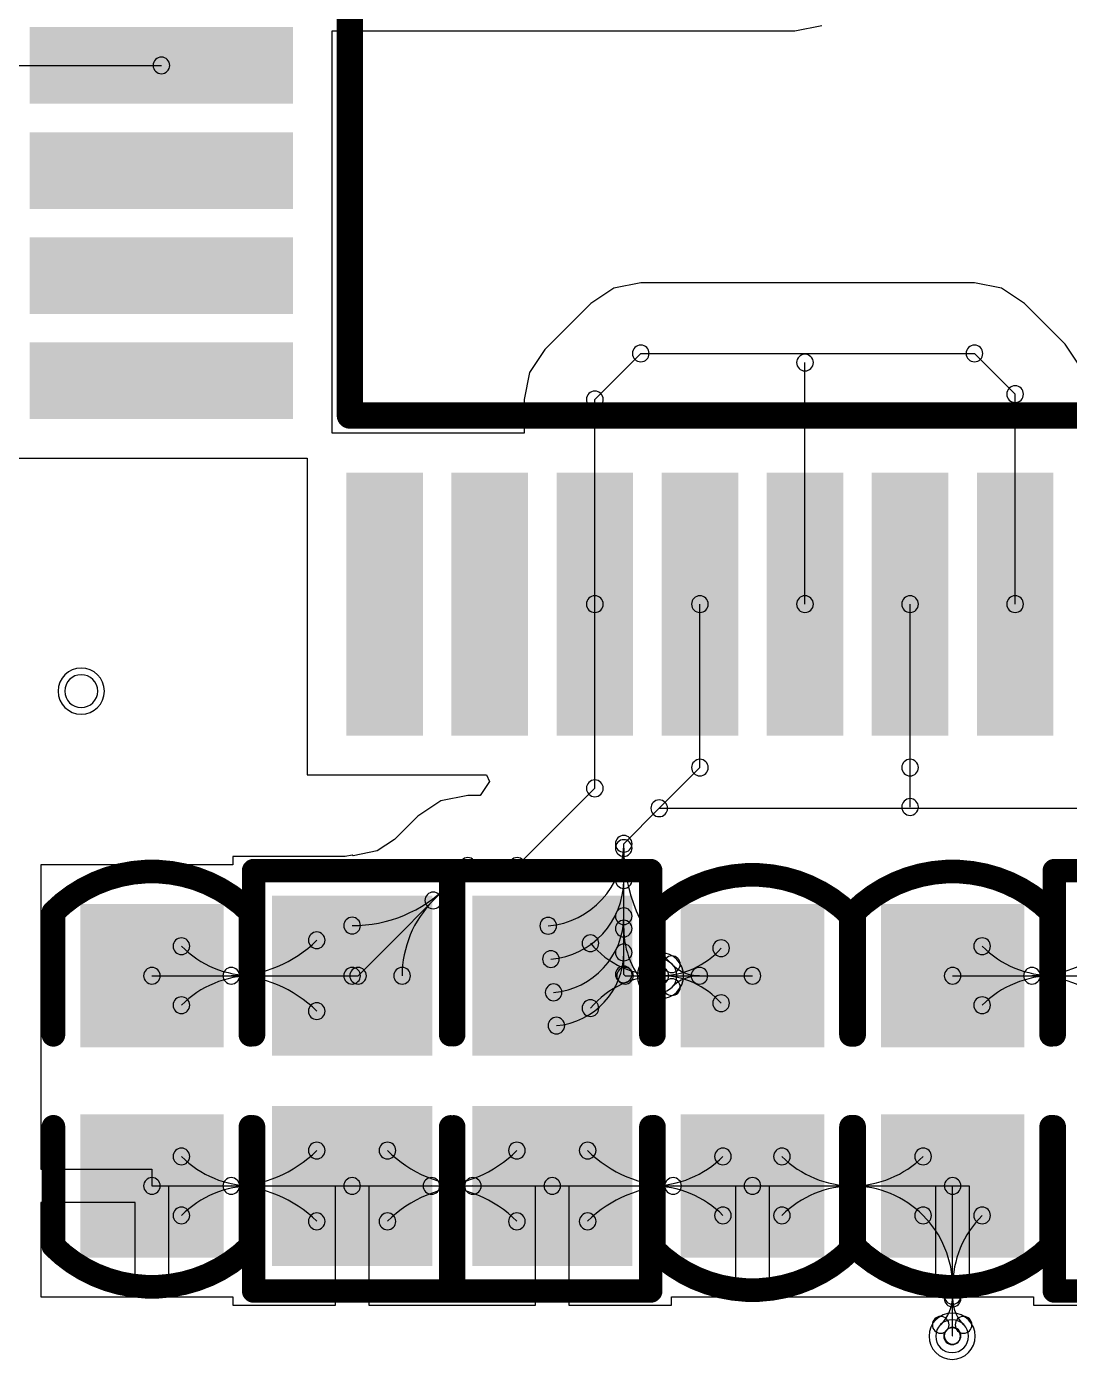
# Model space of a CAD drawing. Header units: inches. Extents: x 32166 to 66782, y 2386 to 7162.
# Drawn here: x 33472.3 to 33535.8, y 3342.9 to 3424 of the extents above; entities that cross this region are included whole.
import ezdxf

# ---------------------------------------------------------------- set-up
doc = ezdxf.new("R2010")
doc.units = ezdxf.units.IN
doc.header["$LTSCALE"] = 0.64311
doc.header["$MEASUREMENT"] = 0
for name, color, linetype in [('BOTTOMLAYER', 5, 'CONTINUOUS'), ('BOTTOMOVERLAY', 54, 'CONTINUOUS'), ('BOTTOMPASTE', 16, 'CONTINUOUS'), ('BOTTOMSOLDER', 6, 'CONTINUOUS'), ('MULTILAYER', 9, 'CONTINUOUS')]:
    doc.layers.add(name, color=color, linetype=linetype)

msp = doc.modelspace()

# ---------------------------------------------------------------- linework, layer by layer
at = {"layer": 'BOTTOMLAYER'}
for p, q in [((33490.871, 3423.362), (33490.871, 3423.783)), ((33490.871, 3423.783), (33519.047, 3423.783)), ((33519.047, 3423.783), (33520.692, 3424.11)), ((33490.871, 3416.962), (33490.871, 3423.362)), ((33468.727, 3421.682), (33480.471, 3421.682)), ((33490.871, 3410.562), (33490.871, 3416.962)), ((33490.871, 3404.162), (33490.871, 3410.562)), ((33508.026, 3408.117), (33506.631, 3407.185)), ((33509.671, 3408.444), (33508.026, 3408.117)), ((33529.991, 3408.444), (33509.671, 3408.444)), ((33531.636, 3408.117), (33529.991, 3408.444)), ((33533.03, 3407.185), (33531.636, 3408.117)), ((33506.631, 3407.185), (33503.831, 3404.385)), ((33535.51, 3404.705), (33533.03, 3407.185)), ((33490.871, 3399.282), (33490.871, 3404.162)), ((33503.831, 3404.385), (33502.899, 3402.991)), ((33506.871, 3401.346), (33509.671, 3404.146)), ((33509.671, 3404.146), (33529.991, 3404.146)), ((33529.991, 3404.146), (33532.471, 3401.666)), ((33536.442, 3403.311), (33535.51, 3404.705)), ((33519.671, 3388.882), (33519.671, 3403.586)), ((33502.899, 3402.991), (33502.572, 3401.346)), ((33532.471, 3388.882), (33532.471, 3401.666)), ((33502.572, 3401.346), (33502.572, 3399.282)), ((33506.871, 3388.882), (33506.871, 3401.346)), ((33502.572, 3399.282), (33490.871, 3399.282)), ((33470.289, 3397.762), (33489.351, 3397.762)), ((33489.351, 3397.762), (33489.351, 3378.482)), ((33506.871, 3377.666), (33506.871, 3388.882)), ((33513.271, 3378.929), (33513.271, 3388.882)), ((33526.071, 3378.929), (33526.071, 3388.882)), ((33526.071, 3376.529), (33526.071, 3388.882)), ((33510.791, 3376.449), (33513.271, 3378.929)), ((33489.351, 3378.482), (33500.28, 3378.482)), ((33500.446, 3378.081), (33499.882, 3377.236)), ((33500.28, 3378.482), (33500.446, 3378.081)), ((33499.131, 3377.236), (33497.486, 3376.909)), ((33499.882, 3377.236), (33499.131, 3377.236)), ((33502.143, 3372.938), (33506.871, 3377.666)), ((33497.486, 3376.909), (33496.092, 3375.977)), ((33508.631, 3374.289), (33510.791, 3376.449)), ((33510.791, 3376.449), (33536.694, 3376.449)), ((33496.092, 3375.977), (33494.667, 3374.553)), ((33494.667, 3374.553), (33493.617, 3373.851)), ((33508.631, 3366.338), (33508.631, 3374.289)), ((33491.672, 3373.522), (33484.823, 3373.522)), ((33484.823, 3373.522), (33484.823, 3373.014)), ((33492.087, 3373.604), (33491.672, 3373.522)), ((33492.144, 3373.558), (33492.087, 3373.604)), ((33492.087, 3373.604), (33492.087, 3373.604)), ((33493.617, 3373.851), (33492.144, 3373.558)), ((33484.823, 3373.014), (33473.139, 3373.014)), ((33473.139, 3373.014), (33473.139, 3359.502)), ((33492.451, 3366.258), (33499.131, 3372.938)), ((33499.131, 3372.938), (33502.143, 3372.938)), ((33479.895, 3366.258), (33492.087, 3366.258)), ((33492.087, 3366.258), (33492.451, 3366.258)), ((33508.631, 3366.338), (33508.711, 3366.258)), ((33508.711, 3366.258), (33510.867, 3366.258)), ((33510.867, 3366.258), (33516.471, 3366.258)), ((33528.663, 3366.258), (33540.855, 3366.258)), ((33473.139, 3359.502), (33473.139, 3354.474)), ((33473.139, 3354.474), (33479.897, 3354.474)), ((33479.897, 3354.474), (33479.897, 3353.46)), ((33479.895, 3353.458), (33492.087, 3353.458)), ((33479.897, 3353.46), (33480.911, 3353.46)), ((33480.911, 3353.46), (33480.911, 3346.702)), ((33491.071, 3346.194), (33491.071, 3353.46)), ((33491.071, 3353.46), (33493.103, 3353.46)), ((33492.087, 3353.458), (33504.279, 3353.458)), ((33493.103, 3353.46), (33493.103, 3346.194)), ((33503.263, 3346.194), (33503.263, 3353.46)), ((33503.263, 3353.46), (33505.295, 3353.46)), ((33504.279, 3353.458), (33516.471, 3353.458)), ((33505.295, 3353.46), (33505.295, 3346.194)), ((33515.455, 3346.702), (33515.455, 3353.46)), ((33515.455, 3353.46), (33517.487, 3353.46)), ((33516.471, 3353.458), (33528.663, 3353.458)), ((33517.487, 3353.46), (33517.487, 3346.702)), ((33527.647, 3346.702), (33527.647, 3353.46)), ((33527.647, 3353.46), (33529.679, 3353.46)), ((33528.663, 3344.338), (33528.663, 3353.458)), ((33529.679, 3353.46), (33529.679, 3346.702)), ((33478.879, 3352.442), (33473.139, 3352.442)), ((33473.139, 3352.442), (33473.139, 3346.702)), ((33478.879, 3346.702), (33478.879, 3352.442)), ((33473.139, 3346.702), (33478.879, 3346.702)), ((33480.911, 3346.702), (33484.823, 3346.702)), ((33484.823, 3346.702), (33484.823, 3346.194)), ((33511.543, 3346.194), (33511.543, 3346.702)), ((33511.543, 3346.702), (33515.455, 3346.702)), ((33517.487, 3346.702), (33527.647, 3346.702)), ((33529.679, 3346.702), (33533.591, 3346.702)), ((33533.591, 3346.702), (33533.591, 3346.194)), ((33484.823, 3346.194), (33491.071, 3346.194)), ((33493.103, 3346.194), (33503.263, 3346.194)), ((33505.295, 3346.194), (33511.543, 3346.194)), ((33533.591, 3346.194), (33540.44, 3346.194)), ((33528.631, 3344.306), (33528.663, 3344.338))]:
    msp.add_line(p, q, dxfattribs=at)
for centre, radius, start, end in [((33480.471, 3421.682), 0.508, 0, 180), ((33480.471, 3421.682), 0.508, 180, 0), ((33509.671, 3404.146), 0.508, 0, 180), ((33509.671, 3404.146), 0.508, 0, 180), ((33509.671, 3404.146), 0.508, 180, 0), ((33509.671, 3404.146), 0.508, 180, 0), ((33519.671, 3403.586), 0.508, 0, 180), ((33529.991, 3404.146), 0.508, 0, 180), ((33529.991, 3404.146), 0.508, 0, 180), ((33529.991, 3404.146), 0.508, 180, 0), ((33529.991, 3404.146), 0.508, 180, 0), ((33519.671, 3403.586), 0.508, 180, 0), ((33506.871, 3401.346), 0.508, 0, 180), ((33506.871, 3401.346), 0.508, 0, 180), ((33532.471, 3401.666), 0.508, 0, 180), ((33532.471, 3401.666), 0.508, 0, 180), ((33532.471, 3401.666), 0.508, 180, 0), ((33532.471, 3401.666), 0.508, 180, 0), ((33506.871, 3401.346), 0.508, 180, 0), ((33506.871, 3401.346), 0.508, 180, 0), ((33506.871, 3388.882), 0.508, 0, 180), ((33506.871, 3388.882), 0.508, 0, 180), ((33513.271, 3388.882), 0.508, 0, 180), ((33519.671, 3388.882), 0.508, 0, 180), ((33526.071, 3388.882), 0.508, 0, 180), ((33526.071, 3388.882), 0.508, 0, 180), ((33532.471, 3388.882), 0.508, 0, 180), ((33506.871, 3388.882), 0.508, 180, 0), ((33506.871, 3388.882), 0.508, 180, 0), ((33513.271, 3388.882), 0.508, 180, 0), ((33519.671, 3388.882), 0.508, 180, 0), ((33526.071, 3388.882), 0.508, 180, 0), ((33526.071, 3388.882), 0.508, 180, 0), ((33532.471, 3388.882), 0.508, 180, 0), ((33475.591, 3383.586), 1, 0, 180), ((33475.591, 3383.586), 1, 180, 0), ((33513.271, 3378.929), 0.508, 0, 180), ((33513.271, 3378.929), 0.508, 0, 180), ((33513.271, 3378.929), 0.508, 180, 0), ((33513.271, 3378.929), 0.508, 180, 0), ((33526.071, 3378.929), 0.508, 0, 180), ((33526.071, 3378.929), 0.508, 180, 0), ((33506.871, 3377.666), 0.508, 0, 180), ((33506.871, 3377.666), 0.508, 0, 180), ((33506.871, 3377.666), 0.508, 180, 0), ((33506.871, 3377.666), 0.508, 180, 0), ((33510.791, 3376.449), 0.508, 0, 180), ((33510.791, 3376.449), 0.508, 0, 180), ((33510.791, 3376.449), 0.508, 0, 180), ((33510.791, 3376.449), 0.508, 180, 0), ((33510.791, 3376.449), 0.508, 180, 0), ((33510.791, 3376.449), 0.508, 180, 0), ((33526.071, 3376.529), 0.508, 0, 180), ((33526.071, 3376.529), 0.508, 180, 0), ((33508.631, 3374.289), 0.508, 0, 180), ((33508.631, 3374.289), 0.508, 0, 180), ((33508.631, 3374.289), 0.508, 0, 180), ((33503.621, 3374.289), 5.01, 274.68608, 0.00008), ((33508.631, 3374.032), 0.508, 0, 180), ((33508.631, 3374.289), 0.508, 180, 0), ((33508.631, 3374.289), 0.508, 180, 0), ((33508.631, 3374.289), 0.508, 180, 0), ((33508.631, 3374.032), 0.508, 180, 0), ((33518.641, 3374.032), 10.01, 180.00009, 225.00009), ((33499.131, 3372.938), 0.508, 0, 180), ((33499.131, 3372.938), 0.508, 0, 180), ((33502.143, 3372.938), 0.508, 0, 180), ((33502.143, 3372.938), 0.508, 0, 180), ((33499.131, 3372.938), 0.508, 180, 0), ((33499.131, 3372.938), 0.508, 180, 0), ((33502.143, 3372.938), 0.508, 180, 0), ((33502.143, 3372.938), 0.508, 180, 0), ((33508.631, 3372.084), 0.508, 0, 180), ((33492.087, 3377.544), 8.238, 269.99989, 314.99989), ((33497.912, 3371.719), 0.508, 0, 180), ((33497.912, 3371.719), 0.508, 180, 0), ((33503.801, 3372.084), 4.83, 274.68609, 0.00009), ((33508.631, 3372.084), 0.508, 180, 0), ((33501.613, 3366.258), 6.479, 134.99986, 179.99986), ((33497.032, 3370.839), 0.508, 0, 180), ((33497.032, 3370.839), 0.508, 180, 0), ((33503.982, 3369.878), 4.649, 274.68597, 359.99997), ((33508.631, 3369.878), 0.508, 0, 180), ((33508.631, 3369.878), 0.508, 180, 0), ((33492.087, 3369.306), 0.508, 0, 180), ((33492.087, 3369.306), 0.508, 180, 0), ((33504.03, 3369.295), 0.508, 0, 180), ((33504.03, 3369.295), 0.508, 180, 0), ((33508.631, 3369.126), 0.508, 0, 180), ((33508.631, 3369.126), 0.508, 180, 0), ((33513.735, 3369.126), 5.104, 180.00002, 225.00002), ((33481.691, 3368.054), 0.508, 0, 180), ((33484.728, 3373.616), 7.359, 270, 315), ((33489.932, 3368.413), 0.508, 0, 180), ((33489.932, 3368.413), 0.508, 180, 0), ((33506.602, 3368.231), 0.508, 0, 180), ((33506.602, 3368.231), 0.508, 180, 0), ((33510.867, 3371.853), 5.595, 220.34201, 270.00001), ((33514.561, 3367.932), 0.508, 0, 180), ((33530.459, 3368.054), 0.508, 0, 180), ((33533.496, 3373.616), 7.359, 270, 315), ((33481.691, 3368.054), 0.508, 180, 0), ((33486.027, 3372.39), 6.132, 225.00014, 270.00014), ((33504.196, 3367.27), 0.508, 0, 180), ((33504.163, 3367.673), 4.468, 274.68597, 359.99997), ((33508.631, 3367.673), 0.508, 0, 180), ((33508.631, 3367.673), 0.508, 180, 0), ((33510.867, 3371.169), 4.911, 269.99987, 318.76687), ((33511.563, 3366.953), 0.508, 0, 180), ((33511.563, 3366.953), 0.508, 0, 180), ((33514.561, 3367.932), 0.508, 180, 0), ((33530.459, 3368.054), 0.508, 180, 0), ((33534.795, 3372.39), 6.132, 225.00014, 270.00014), ((33479.895, 3366.258), 0.508, 0, 180), ((33484.728, 3366.258), 0.508, 0, 180), ((33484.728, 3366.258), 0.508, 0, 180), ((33486.027, 3366.258), 0.508, 0, 180), ((33486.027, 3366.258), 0.508, 0, 180), ((33492.087, 3366.258), 0.508, 0, 180), ((33492.087, 3366.258), 0.508, 0, 180), ((33492.451, 3366.258), 0.508, 0, 180), ((33492.451, 3366.258), 0.508, 0, 180), ((33495.135, 3366.258), 0.508, 0, 180), ((33504.196, 3367.27), 0.508, 180, 0), ((33508.631, 3366.338), 0.508, 0, 180), ((33508.631, 3366.338), 0.508, 0, 180), ((33508.711, 3366.258), 0.508, 0, 180), ((33508.711, 3366.258), 0.508, 0, 180), ((33510.867, 3366.258), 1, 0, 180), ((33510.867, 3366.258), 0.508, 0, 180), ((33510.867, 3366.258), 0.508, 0, 180), ((33510.867, 3366.258), 0.508, 0, 180), ((33510.867, 3366.258), 0.508, 0, 180), ((33510.867, 3366.258), 0.508, 0, 180), ((33510.867, 3366.258), 0.508, 0, 180), ((33511.563, 3366.953), 0.508, 180, 0), ((33511.563, 3366.953), 0.508, 180, 0), ((33513.243, 3368.633), 2.376, 224.99963, 269.99963), ((33513.243, 3366.258), 0.508, 0, 180), ((33513.243, 3366.258), 0.508, 0, 180), ((33516.471, 3366.258), 0.508, 0, 180), ((33528.663, 3366.258), 0.508, 0, 180), ((33533.496, 3366.258), 0.508, 0, 180), ((33533.496, 3366.258), 0.508, 0, 180), ((33534.795, 3366.258), 0.508, 0, 180), ((33534.795, 3366.258), 0.508, 0, 180), ((33479.895, 3366.258), 0.508, 180, 0), ((33486.027, 3360.126), 6.132, 89.99986, 134.99986), ((33484.728, 3366.258), 0.508, 180, 0), ((33484.728, 3366.258), 0.508, 180, 0), ((33484.728, 3358.899), 7.359, 45, 90), ((33486.027, 3366.258), 0.508, 180, 0), ((33486.027, 3366.258), 0.508, 180, 0), ((33492.087, 3366.258), 0.508, 180, 0), ((33492.087, 3366.258), 0.508, 180, 0), ((33492.451, 3366.258), 0.508, 180, 0), ((33492.451, 3366.258), 0.508, 180, 0), ((33495.135, 3366.258), 0.508, 180, 0), ((33510.867, 3360.663), 5.595, 89.99999, 139.65799), ((33508.631, 3366.338), 0.508, 180, 0), ((33508.631, 3366.338), 0.508, 180, 0), ((33508.711, 3366.258), 0.508, 180, 0), ((33508.711, 3366.258), 0.508, 180, 0), ((33510.126, 3365.517), 0.508, 0, 180), ((33510.867, 3366.258), 1, 180, 0), ((33510.867, 3366.258), 0.508, 180, 0), ((33510.867, 3366.258), 0.508, 180, 0), ((33510.867, 3366.258), 0.508, 180, 0), ((33510.867, 3366.258), 0.508, 180, 0), ((33510.867, 3366.258), 0.508, 180, 0), ((33510.867, 3366.258), 0.508, 180, 0), ((33510.867, 3361.346), 4.911, 41.23313, 90.00013), ((33511.563, 3365.562), 0.508, 0, 180), ((33513.243, 3363.882), 2.376, 90.00037, 135.00037), ((33513.243, 3366.258), 0.508, 180, 0), ((33513.243, 3366.258), 0.508, 180, 0), ((33516.471, 3366.258), 0.508, 180, 0), ((33528.663, 3366.258), 0.508, 180, 0), ((33534.795, 3360.126), 6.132, 89.99986, 134.99986), ((33533.496, 3366.258), 0.508, 180, 0), ((33533.496, 3366.258), 0.508, 180, 0), ((33533.496, 3358.899), 7.359, 45, 90), ((33534.795, 3366.258), 0.508, 180, 0), ((33534.795, 3366.258), 0.508, 180, 0), ((33504.362, 3365.245), 0.508, 0, 180), ((33504.362, 3365.245), 0.508, 180, 0), ((33510.126, 3365.517), 0.508, 180, 0), ((33511.563, 3365.562), 0.508, 180, 0), ((33514.561, 3364.583), 0.508, 0, 180), ((33481.691, 3364.462), 0.508, 0, 180), ((33481.691, 3364.462), 0.508, 180, 0), ((33489.932, 3364.102), 0.508, 0, 180), ((33506.602, 3364.285), 0.508, 0, 180), ((33506.602, 3364.285), 0.508, 180, 0), ((33514.561, 3364.583), 0.508, 180, 0), ((33530.459, 3364.462), 0.508, 0, 180), ((33530.459, 3364.462), 0.508, 180, 0), ((33489.932, 3364.102), 0.508, 180, 0), ((33504.528, 3363.22), 0.508, 0, 180), ((33504.528, 3363.22), 0.508, 180, 0), ((33489.932, 3355.613), 0.508, 0, 180), ((33494.242, 3355.613), 0.508, 0, 180), ((33502.124, 3355.613), 0.508, 0, 180), ((33506.434, 3355.613), 0.508, 0, 180), ((33481.691, 3355.254), 0.508, 0, 180), ((33481.691, 3355.254), 0.508, 180, 0), ((33486.027, 3359.59), 6.132, 225.00014, 270.00014), ((33484.728, 3360.816), 7.359, 270, 315), ((33489.932, 3355.613), 0.508, 180, 0), ((33494.242, 3355.613), 0.508, 180, 0), ((33499.445, 3360.816), 7.359, 225, 270), ((33496.92, 3360.816), 7.359, 270, 315), ((33502.124, 3355.613), 0.508, 180, 0), ((33506.434, 3355.613), 0.508, 180, 0), ((33511.637, 3360.816), 7.359, 225, 270), ((33510.339, 3359.59), 6.132, 269.99986, 314.99986), ((33514.675, 3355.254), 0.508, 0, 180), ((33514.675, 3355.254), 0.508, 180, 0), ((33518.267, 3355.254), 0.508, 0, 180), ((33518.267, 3355.254), 0.508, 180, 0), ((33522.603, 3359.59), 6.132, 225.00014, 270.00014), ((33522.531, 3359.59), 6.132, 269.99986, 314.99986), ((33526.867, 3355.254), 0.508, 0, 180), ((33526.867, 3355.254), 0.508, 180, 0), ((33479.895, 3353.458), 0.508, 0, 180), ((33484.728, 3353.458), 0.508, 0, 180), ((33484.728, 3353.458), 0.508, 0, 180), ((33486.027, 3353.458), 0.508, 0, 180), ((33486.027, 3353.458), 0.508, 0, 180), ((33492.087, 3353.458), 0.508, 0, 180), ((33492.087, 3353.458), 0.508, 0, 180), ((33496.92, 3353.458), 0.508, 0, 180), ((33496.92, 3353.458), 0.508, 0, 180), ((33499.445, 3353.458), 0.508, 0, 180), ((33499.445, 3353.458), 0.508, 0, 180), ((33504.279, 3353.458), 0.508, 0, 180), ((33504.279, 3353.458), 0.508, 0, 180), ((33510.339, 3353.458), 0.508, 0, 180), ((33510.339, 3353.458), 0.508, 0, 180), ((33511.637, 3353.458), 0.508, 0, 180), ((33511.637, 3353.458), 0.508, 0, 180), ((33516.471, 3353.458), 0.508, 0, 180), ((33516.471, 3353.458), 0.508, 0, 180), ((33522.531, 3353.458), 0.508, 0, 180), ((33522.531, 3353.458), 0.508, 0, 180), ((33522.603, 3353.458), 0.508, 0, 180), ((33522.603, 3353.458), 0.508, 0, 180), ((33528.663, 3353.458), 0.508, 0, 180), ((33528.663, 3353.458), 0.508, 0, 180), ((33479.895, 3353.458), 0.508, 180, 0), ((33486.027, 3347.326), 6.132, 89.99986, 134.99986), ((33484.728, 3353.458), 0.508, 180, 0), ((33484.728, 3353.458), 0.508, 180, 0), ((33484.728, 3346.099), 7.359, 45, 90), ((33486.027, 3353.458), 0.508, 180, 0), ((33486.027, 3353.458), 0.508, 180, 0), ((33492.087, 3353.458), 0.508, 180, 0), ((33492.087, 3353.458), 0.508, 180, 0), ((33499.445, 3346.099), 7.359, 90, 135), ((33496.92, 3353.458), 0.508, 180, 0), ((33496.92, 3353.458), 0.508, 180, 0), ((33496.92, 3346.099), 7.359, 45, 90), ((33499.445, 3353.458), 0.508, 180, 0), ((33499.445, 3353.458), 0.508, 180, 0), ((33504.279, 3353.458), 0.508, 180, 0), ((33504.279, 3353.458), 0.508, 180, 0), ((33511.637, 3346.099), 7.359, 90, 135), ((33510.339, 3353.458), 0.508, 180, 0), ((33510.339, 3353.458), 0.508, 180, 0), ((33510.339, 3347.326), 6.132, 45.00014, 90.00014), ((33511.637, 3353.458), 0.508, 180, 0), ((33511.637, 3353.458), 0.508, 180, 0), ((33516.471, 3353.458), 0.508, 180, 0), ((33516.471, 3353.458), 0.508, 180, 0), ((33522.603, 3347.326), 6.132, 89.99986, 134.99986), ((33522.531, 3353.458), 0.508, 180, 0), ((33522.531, 3353.458), 0.508, 180, 0), ((33522.603, 3353.458), 0.508, 180, 0), ((33522.603, 3353.458), 0.508, 180, 0), ((33522.531, 3347.326), 6.132, 45.00014, 90.00014), ((33528.663, 3353.458), 0.508, 180, 0), ((33528.663, 3353.458), 0.508, 180, 0), ((33481.691, 3351.662), 0.508, 0, 180), ((33514.675, 3351.662), 0.508, 0, 180), ((33518.267, 3351.662), 0.508, 0, 180), ((33526.867, 3351.662), 0.508, 0, 180), ((33526.867, 3351.662), 0.508, 0, 180), ((33530.459, 3351.662), 0.508, 0, 180), ((33481.691, 3351.662), 0.508, 180, 0), ((33489.932, 3351.302), 0.508, 0, 180), ((33489.932, 3351.302), 0.508, 180, 0), ((33494.242, 3351.302), 0.508, 0, 180), ((33494.242, 3351.302), 0.508, 180, 0), ((33502.124, 3351.302), 0.508, 0, 180), ((33502.124, 3351.302), 0.508, 180, 0), ((33506.434, 3351.302), 0.508, 0, 180), ((33506.434, 3351.302), 0.508, 180, 0), ((33514.675, 3351.662), 0.508, 180, 0), ((33518.267, 3351.662), 0.508, 180, 0), ((33526.867, 3351.662), 0.508, 180, 0), ((33526.867, 3351.662), 0.508, 180, 0), ((33522.531, 3347.326), 6.132, 359.99986, 44.99986), ((33534.795, 3347.326), 6.132, 135.00014, 180.00014), ((33530.459, 3351.662), 0.508, 180, 0), ((33528.663, 3347.326), 0.508, 0, 180), ((33528.663, 3347.326), 0.508, 0, 180), ((33528.663, 3347.326), 0.508, 180, 0), ((33528.663, 3347.326), 0.508, 180, 0), ((33528.663, 3346.758), 0.508, 0, 180), ((33526.178, 3346.758), 2.485, 314.99965, 359.99965), ((33528.663, 3346.604), 0.508, 0, 180), ((33528.663, 3346.758), 0.508, 180, 0), ((33528.663, 3346.604), 0.508, 180, 0), ((33530.929, 3346.604), 2.266, 180.00039, 225.00039), ((33527.935, 3345.001), 0.508, 0, 180), ((33529.327, 3345.001), 0.508, 0, 180), ((33527.935, 3345.001), 0.508, 180, 0), ((33528.631, 3344.306), 1, 0, 180), ((33528.631, 3344.306), 0.508, 0, 180), ((33528.663, 3344.338), 0.508, 0, 180), ((33528.663, 3344.338), 0.508, 0, 180), ((33529.327, 3345.001), 0.508, 180, 0), ((33528.631, 3344.306), 1, 180, 0), ((33528.631, 3344.306), 0.508, 180, 0), ((33528.663, 3344.338), 0.508, 180, 0), ((33528.663, 3344.338), 0.508, 180, 0)]:
    msp.add_arc(centre, radius, start, end, dxfattribs=at)
for points in [[(33487.671, 3420.162), (33487.671, 3423.202), (33473.271, 3420.162), (33473.271, 3423.202)], [(33487.671, 3413.762), (33487.671, 3416.802), (33473.271, 3413.762), (33473.271, 3416.802)], [(33487.671, 3407.362), (33487.671, 3410.402), (33473.271, 3407.362), (33473.271, 3410.402)], [(33487.671, 3400.962), (33487.671, 3404.002), (33473.271, 3400.962), (33473.271, 3404.002)], [(33495.591, 3396.082), (33492.551, 3396.082), (33495.591, 3381.682), (33492.551, 3381.682)], [(33501.991, 3396.082), (33498.951, 3396.082), (33501.991, 3381.682), (33498.951, 3381.682)], [(33508.391, 3396.082), (33505.351, 3396.082), (33508.391, 3381.682), (33505.351, 3381.682)], [(33514.791, 3396.082), (33511.751, 3396.082), (33514.791, 3381.682), (33511.751, 3381.682)], [(33521.191, 3396.082), (33518.151, 3396.082), (33521.191, 3381.682), (33518.151, 3381.682)], [(33527.591, 3396.082), (33524.551, 3396.082), (33527.591, 3381.682), (33524.551, 3381.682)], [(33533.991, 3396.082), (33530.951, 3396.082), (33533.991, 3381.682), (33530.951, 3381.682)], [(33496.151, 3362.194), (33496.151, 3370.322), (33488.023, 3362.194), (33488.023, 3370.322)], [(33500.215, 3370.322), (33500.215, 3362.194), (33508.343, 3370.322), (33508.343, 3362.194)], [(33483.451, 3362.702), (33483.451, 3369.814), (33476.339, 3362.702), (33476.339, 3369.814)], [(33512.915, 3369.814), (33512.915, 3362.702), (33520.027, 3369.814), (33520.027, 3362.702)], [(33532.219, 3362.702), (33532.219, 3369.814), (33525.107, 3362.702), (33525.107, 3369.814)], [(33483.451, 3349.902), (33483.451, 3357.014), (33476.339, 3349.902), (33476.339, 3357.014)], [(33496.151, 3349.394), (33496.151, 3357.522), (33488.023, 3349.394), (33488.023, 3357.522)], [(33500.215, 3357.522), (33500.215, 3349.394), (33508.343, 3357.522), (33508.343, 3349.394)], [(33512.915, 3357.014), (33512.915, 3349.902), (33520.027, 3357.014), (33520.027, 3349.902)], [(33532.219, 3349.902), (33532.219, 3357.014), (33525.107, 3349.902), (33525.107, 3357.014)]]:
    msp.add_solid(points, dxfattribs=at)
at = {"layer": 'BOTTOMOVERLAY'}
for points, const_width in [([(33491.951, 3400.362), (33491.951, 3449.402)], 1.6), ([(33491.951, 3400.362), (33540.991, 3400.362)], 1.6), ([(33486.087, 3372.658), (33498.087, 3372.658)], 1.422), ([(33486.087, 3362.658), (33486.087, 3372.658)], 1.422), ([(33498.087, 3362.658), (33498.087, 3372.658)], 1.422), ([(33498.279, 3362.658), (33498.279, 3372.658)], 1.422), ([(33498.279, 3372.658), (33510.279, 3372.658)], 1.422), ([(33510.279, 3362.658), (33510.279, 3372.658)], 1.422), ([(33534.855, 3372.658), (33546.855, 3372.658)], 1.422), ([(33534.855, 3362.658), (33534.855, 3372.658)], 1.422), ([(33473.895, 3362.658), (33473.895, 3370.119)], 1.44), ([(33485.895, 3362.658), (33485.895, 3370.119)], 1.44), ([(33522.663, 3362.658), (33522.663, 3370.119)], 1.44), ([(33534.663, 3362.658), (33534.663, 3370.119)], 1.44), ([(33510.471, 3362.658), (33510.471, 3369.916)], 1.44), ([(33522.471, 3362.658), (33522.471, 3369.916)], 1.44), ([(33473.895, 3349.799), (33473.895, 3357.058)], 1.44), ([(33485.895, 3349.799), (33485.895, 3357.058)], 1.44), ([(33486.087, 3347.058), (33486.087, 3357.058)], 1.422), ([(33498.087, 3347.058), (33498.087, 3357.058)], 1.422), ([(33498.279, 3347.058), (33498.279, 3357.058)], 1.422), ([(33510.279, 3347.058), (33510.279, 3357.058)], 1.422), ([(33510.471, 3349.596), (33510.471, 3357.058)], 1.44), ([(33522.471, 3349.596), (33522.471, 3357.058)], 1.44), ([(33522.663, 3349.799), (33522.663, 3357.058)], 1.44), ([(33534.663, 3349.799), (33534.663, 3357.058)], 1.44), ([(33534.855, 3347.058), (33534.855, 3357.058)], 1.422), ([(33486.087, 3347.058), (33498.087, 3347.058)], 1.422), ([(33498.279, 3347.058), (33510.279, 3347.058)], 1.422), ([(33534.855, 3347.058), (33546.855, 3347.058)], 1.422)]:
    msp.add_lwpolyline(points, dxfattribs=dict(at, const_width=const_width))
for points, const_width in [([(33491.951, 3400.762, 1), (33491.951, 3399.962, 1)], 0.8), ([(33491.951, 3400.762, 1), (33491.951, 3399.962, 1)], 0.8), ([(33486.442, 3372.658, 1), (33485.731, 3372.658, 1)], 0.711), ([(33486.442, 3372.658, 1), (33485.731, 3372.658, 1)], 0.711), ([(33498.442, 3372.658, 1), (33497.731, 3372.658, 1)], 0.711), ([(33498.442, 3372.658, 1), (33497.731, 3372.658, 1)], 0.711), ([(33497.923, 3372.658, 1), (33498.634, 3372.658, 1)], 0.711), ([(33497.923, 3372.658, 1), (33498.634, 3372.658, 1)], 0.711), ([(33509.923, 3372.658, 1), (33510.634, 3372.658, 1)], 0.711), ([(33509.923, 3372.658, 1), (33510.634, 3372.658, 1)], 0.711), ([(33535.21, 3372.658, 1), (33534.499, 3372.658, 1)], 0.711), ([(33535.21, 3372.658, 1), (33534.499, 3372.658, 1)], 0.711), ([(33474.255, 3370.119, 1), (33473.535, 3370.119, 1)], 0.72), ([(33474.255, 3370.119, 1), (33473.535, 3370.119, 1)], 0.72), ([(33486.255, 3370.119, 1), (33485.535, 3370.119, 1)], 0.72), ([(33486.255, 3370.119, 1), (33485.535, 3370.119, 1)], 0.72), ([(33523.023, 3370.119, 1), (33522.303, 3370.119, 1)], 0.72), ([(33523.023, 3370.119, 1), (33522.303, 3370.119, 1)], 0.72), ([(33535.023, 3370.119, 1), (33534.303, 3370.119, 1)], 0.72), ([(33535.023, 3370.119, 1), (33534.303, 3370.119, 1)], 0.72), ([(33510.111, 3369.916, 1), (33510.831, 3369.916, 1)], 0.72), ([(33510.111, 3369.916, 1), (33510.831, 3369.916, 1)], 0.72), ([(33522.111, 3369.916, 1), (33522.831, 3369.916, 1)], 0.72), ([(33522.111, 3369.916, 1), (33522.831, 3369.916, 1)], 0.72), ([(33474.255, 3362.658, 1), (33473.535, 3362.658, 1)], 0.72), ([(33486.255, 3362.658, 1), (33485.535, 3362.658, 1)], 0.72), ([(33486.442, 3362.658, 1), (33485.731, 3362.658, 1)], 0.711), ([(33498.442, 3362.658, 1), (33497.731, 3362.658, 1)], 0.711), ([(33497.923, 3362.658, 1), (33498.634, 3362.658, 1)], 0.711), ([(33509.923, 3362.658, 1), (33510.634, 3362.658, 1)], 0.711), ([(33510.111, 3362.658, 1), (33510.831, 3362.658, 1)], 0.72), ([(33522.111, 3362.658, 1), (33522.831, 3362.658, 1)], 0.72), ([(33523.023, 3362.658, 1), (33522.303, 3362.658, 1)], 0.72), ([(33535.023, 3362.658, 1), (33534.303, 3362.658, 1)], 0.72), ([(33535.21, 3362.658, 1), (33534.499, 3362.658, 1)], 0.711), ([(33474.255, 3357.058, 1), (33473.535, 3357.058, 1)], 0.72), ([(33486.255, 3357.058, 1), (33485.535, 3357.058, 1)], 0.72), ([(33486.442, 3357.058, 1), (33485.731, 3357.058, 1)], 0.711), ([(33498.442, 3357.058, 1), (33497.731, 3357.058, 1)], 0.711), ([(33497.923, 3357.058, 1), (33498.634, 3357.058, 1)], 0.711), ([(33509.923, 3357.058, 1), (33510.634, 3357.058, 1)], 0.711), ([(33510.111, 3357.058, 1), (33510.831, 3357.058, 1)], 0.72), ([(33522.111, 3357.058, 1), (33522.831, 3357.058, 1)], 0.72), ([(33523.023, 3357.058, 1), (33522.303, 3357.058, 1)], 0.72), ([(33535.023, 3357.058, 1), (33534.303, 3357.058, 1)], 0.72), ([(33535.21, 3357.058, 1), (33534.499, 3357.058, 1)], 0.711), ([(33474.255, 3349.799, 1), (33473.535, 3349.799, 1)], 0.72), ([(33474.255, 3349.799, 1), (33473.535, 3349.799, 1)], 0.72), ([(33486.255, 3349.799, 1), (33485.535, 3349.799, 1)], 0.72), ([(33486.255, 3349.799, 1), (33485.535, 3349.799, 1)], 0.72), ([(33523.023, 3349.799, 1), (33522.303, 3349.799, 1)], 0.72), ([(33523.023, 3349.799, 1), (33522.303, 3349.799, 1)], 0.72), ([(33535.023, 3349.799, 1), (33534.303, 3349.799, 1)], 0.72), ([(33535.023, 3349.799, 1), (33534.303, 3349.799, 1)], 0.72), ([(33510.111, 3349.596, 1), (33510.831, 3349.596, 1)], 0.72), ([(33510.111, 3349.596, 1), (33510.831, 3349.596, 1)], 0.72), ([(33522.111, 3349.596, 1), (33522.831, 3349.596, 1)], 0.72), ([(33522.111, 3349.596, 1), (33522.831, 3349.596, 1)], 0.72), ([(33486.442, 3347.058, 1), (33485.731, 3347.058, 1)], 0.711), ([(33486.442, 3347.058, 1), (33485.731, 3347.058, 1)], 0.711), ([(33498.442, 3347.058, 1), (33497.731, 3347.058, 1)], 0.711), ([(33498.442, 3347.058, 1), (33497.731, 3347.058, 1)], 0.711), ([(33497.923, 3347.058, 1), (33498.634, 3347.058, 1)], 0.711), ([(33497.923, 3347.058, 1), (33498.634, 3347.058, 1)], 0.711), ([(33509.923, 3347.058, 1), (33510.634, 3347.058, 1)], 0.711), ([(33509.923, 3347.058, 1), (33510.634, 3347.058, 1)], 0.711), ([(33535.21, 3347.058, 1), (33534.499, 3347.058, 1)], 0.711), ([(33535.21, 3347.058, 1), (33534.499, 3347.058, 1)], 0.711)]:
    msp.add_lwpolyline(points, format="xyb", close=True, dxfattribs=dict(at, const_width=const_width))
at = {"layer": 'BOTTOMOVERLAY', "const_width": 1.44}
for points in [[(33473.895, 3370.119, -0.414214), (33485.895, 3370.119)], [(33510.471, 3369.916, -0.414214), (33522.471, 3369.916)], [(33522.663, 3370.119, -0.414214), (33534.663, 3370.119)], [(33485.895, 3349.799, -0.414214), (33473.895, 3349.799)], [(33534.663, 3349.799, -0.414214), (33522.663, 3349.799)], [(33522.471, 3349.596, -0.414214), (33510.471, 3349.596)]]:
    msp.add_lwpolyline(points, format="xyb", dxfattribs=at)
at = {"layer": 'BOTTOMPASTE'}
for points in [[(33487.671, 3420.162), (33487.671, 3423.202), (33473.271, 3420.162), (33473.271, 3423.202)], [(33487.671, 3413.762), (33487.671, 3416.802), (33473.271, 3413.762), (33473.271, 3416.802)], [(33487.671, 3407.362), (33487.671, 3410.402), (33473.271, 3407.362), (33473.271, 3410.402)], [(33487.671, 3400.962), (33487.671, 3404.002), (33473.271, 3400.962), (33473.271, 3404.002)], [(33495.591, 3396.082), (33492.551, 3396.082), (33495.591, 3381.682), (33492.551, 3381.682)], [(33501.991, 3396.082), (33498.951, 3396.082), (33501.991, 3381.682), (33498.951, 3381.682)], [(33508.391, 3396.082), (33505.351, 3396.082), (33508.391, 3381.682), (33505.351, 3381.682)], [(33514.791, 3396.082), (33511.751, 3396.082), (33514.791, 3381.682), (33511.751, 3381.682)], [(33521.191, 3396.082), (33518.151, 3396.082), (33521.191, 3381.682), (33518.151, 3381.682)], [(33527.591, 3396.082), (33524.551, 3396.082), (33527.591, 3381.682), (33524.551, 3381.682)], [(33533.991, 3396.082), (33530.951, 3396.082), (33533.991, 3381.682), (33530.951, 3381.682)], [(33496.151, 3362.194), (33496.151, 3370.322), (33488.023, 3362.194), (33488.023, 3370.322)], [(33500.215, 3370.322), (33500.215, 3362.194), (33508.343, 3370.322), (33508.343, 3362.194)], [(33483.451, 3362.702), (33483.451, 3369.814), (33476.339, 3362.702), (33476.339, 3369.814)], [(33512.915, 3369.814), (33512.915, 3362.702), (33520.027, 3369.814), (33520.027, 3362.702)], [(33532.219, 3362.702), (33532.219, 3369.814), (33525.107, 3362.702), (33525.107, 3369.814)], [(33483.451, 3349.902), (33483.451, 3357.014), (33476.339, 3349.902), (33476.339, 3357.014)], [(33496.151, 3349.394), (33496.151, 3357.522), (33488.023, 3349.394), (33488.023, 3357.522)], [(33500.215, 3357.522), (33500.215, 3349.394), (33508.343, 3357.522), (33508.343, 3349.394)], [(33512.915, 3357.014), (33512.915, 3349.902), (33520.027, 3357.014), (33520.027, 3349.902)], [(33532.219, 3349.902), (33532.219, 3357.014), (33525.107, 3349.902), (33525.107, 3357.014)]]:
    msp.add_solid(points, dxfattribs=at)
at = {"layer": 'BOTTOMSOLDER'}
for centre, start, end in [((33475.591, 3383.586), 0, 180), ((33475.591, 3383.586), 180, 0), ((33510.867, 3366.258), 0, 180), ((33510.867, 3366.258), 180, 0), ((33528.631, 3344.306), 0, 180), ((33528.631, 3344.306), 180, 0)]:
    msp.add_arc(centre, 1.406, start, end, dxfattribs=at)
for points in [[(33488.484, 3419.349), (33488.484, 3424.014), (33472.458, 3419.349), (33472.458, 3424.014)], [(33488.484, 3412.949), (33488.484, 3417.614), (33472.458, 3412.949), (33472.458, 3417.614)], [(33488.484, 3406.549), (33488.484, 3411.214), (33472.458, 3406.549), (33472.458, 3411.214)], [(33488.484, 3400.149), (33488.484, 3404.814), (33472.458, 3400.149), (33472.458, 3404.814)], [(33496.404, 3396.894), (33491.738, 3396.894), (33496.404, 3380.869), (33491.738, 3380.869)], [(33502.804, 3396.894), (33498.138, 3396.894), (33502.804, 3380.869), (33498.138, 3380.869)], [(33509.204, 3396.894), (33504.538, 3396.894), (33509.204, 3380.869), (33504.538, 3380.869)], [(33515.604, 3396.894), (33510.938, 3396.894), (33515.604, 3380.869), (33510.938, 3380.869)], [(33522.004, 3396.894), (33517.338, 3396.894), (33522.004, 3380.869), (33517.338, 3380.869)], [(33528.404, 3396.894), (33523.738, 3396.894), (33528.404, 3380.869), (33523.738, 3380.869)], [(33534.804, 3396.894), (33530.138, 3396.894), (33534.804, 3380.869), (33530.138, 3380.869)], [(33496.964, 3361.381), (33496.964, 3371.134), (33487.21, 3361.381), (33487.21, 3371.134)], [(33499.402, 3371.134), (33499.402, 3361.381), (33509.156, 3371.134), (33509.156, 3361.381)], [(33484.264, 3361.889), (33484.264, 3370.626), (33475.526, 3361.889), (33475.526, 3370.626)], [(33512.102, 3370.626), (33512.102, 3361.889), (33520.84, 3370.626), (33520.84, 3361.889)], [(33533.032, 3361.889), (33533.032, 3370.626), (33524.294, 3361.889), (33524.294, 3370.626)], [(33484.264, 3349.089), (33484.264, 3357.826), (33475.526, 3349.089), (33475.526, 3357.826)], [(33496.964, 3348.581), (33496.964, 3358.334), (33487.21, 3348.581), (33487.21, 3358.334)], [(33499.402, 3358.334), (33499.402, 3348.581), (33509.156, 3358.334), (33509.156, 3348.581)], [(33512.102, 3357.826), (33512.102, 3349.089), (33520.84, 3357.826), (33520.84, 3349.089)], [(33533.032, 3349.089), (33533.032, 3357.826), (33524.294, 3349.089), (33524.294, 3357.826)]]:
    msp.add_solid(points, dxfattribs=at)
at = {"layer": 'MULTILAYER'}
for centre, start, end in [((33475.591, 3383.586), 0, 180), ((33475.591, 3383.586), 180, 0), ((33510.867, 3366.258), 0, 180), ((33510.867, 3366.258), 180, 0), ((33528.631, 3344.306), 0, 180), ((33528.631, 3344.306), 180, 0)]:
    msp.add_arc(centre, 1, start, end, dxfattribs=at)

doc.saveas('drawing.dxf')
